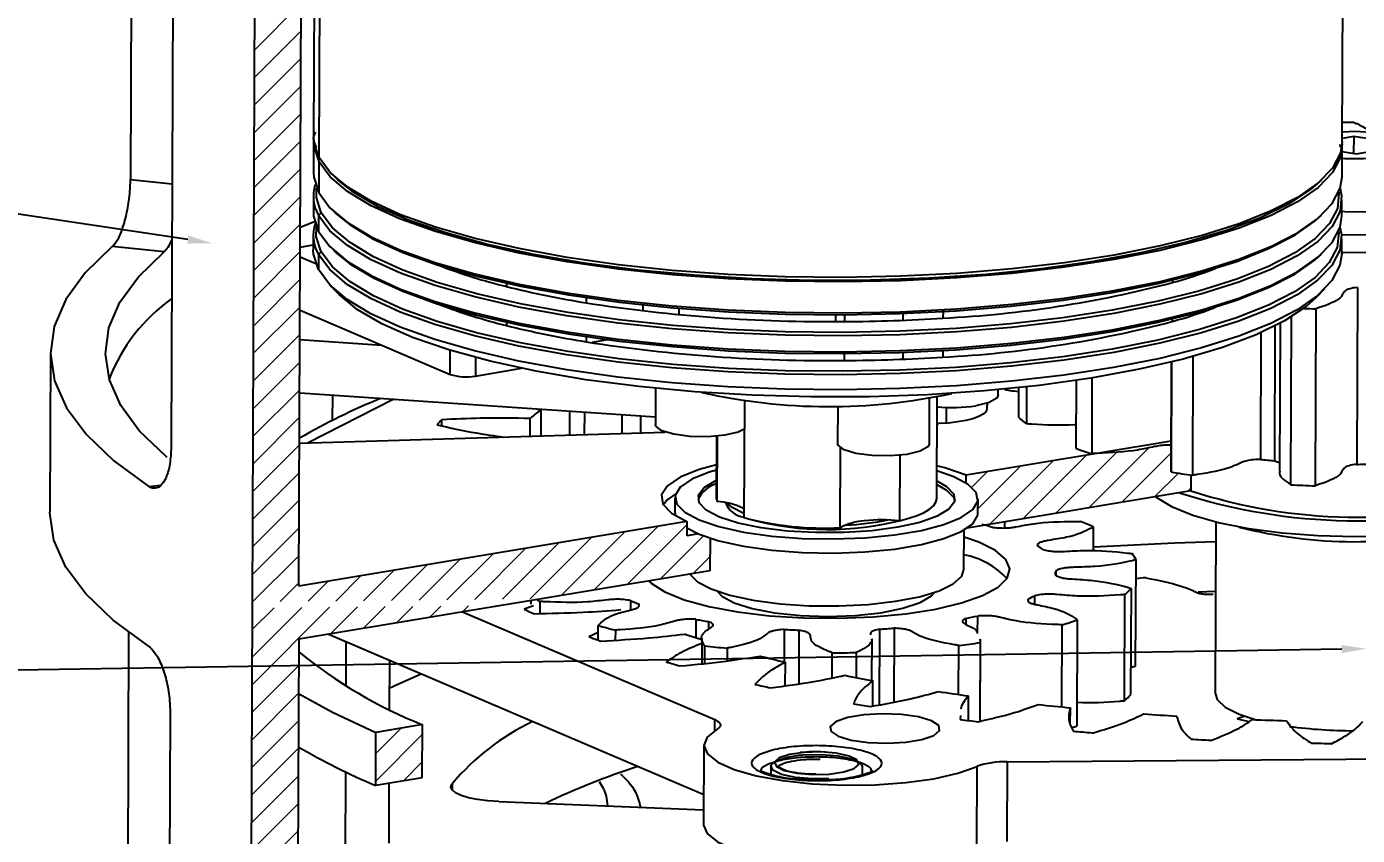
# Model space of a CAD drawing. Header units: millimetres. Extents: x -35 to 1189, y 0 to 841.
# Drawn here: x 332 to 549.4, y 442.5 to 574.5 of the extents above; entities that cross this region are included whole.
import ezdxf
from ezdxf import colors
from ezdxf.entities.mleader import LeaderData, LeaderLine
from ezdxf.math import Vec2, Vec3

# ---------------------------------------------------------------- set-up
doc = ezdxf.new("R2010")
doc.units = ezdxf.units.MM

# ---------------------------------------------------------------- blocks, each defined once
blk = doc.blocks.new('SW_HATCH_0')
at = {"color": 0, "linetype": 'Continuous', "lineweight": 18}
for p, q in [((-213.24, 262.71), (-205.61, 270.34)), ((-213.26, 258.21), (-205.63, 265.84)), ((-213.27, 253.7), (-205.64, 261.33)), ((-213.29, 249.19), (-205.66, 256.82)), ((-213.31, 244.69), (-205.68, 252.31)), ((-213.33, 240.18), (-205.7, 247.81)), ((-213.34, 235.67), (-205.71, 243.3)), ((-213.36, 231.16), (-205.73, 238.79)), ((-213.38, 226.66), (-205.75, 234.28)), ((-213.39, 222.15), (-205.77, 229.78)), ((-213.41, 217.64), (-205.78, 225.27)), ((-213.43, 213.13), (-205.8, 220.76)), ((-213.45, 208.63), (-205.82, 216.25)), ((-213.46, 204.12), (-205.84, 211.75)), ((-213.48, 199.61), (-205.85, 207.24)), ((-213.5, 195.1), (-205.87, 202.73)), ((-213.52, 190.6), (-205.89, 198.22)), ((-93.12, 185.27), (-82.73, 195.66)), ((-87.74, 186.16), (-77.34, 196.55)), ((-82.35, 187.06), (-72.38, 197.03)), ((-76.97, 187.95), (-67.21, 197.71)), ((-71.58, 188.85), (-63.51, 196.92)), ((-213.53, 186.09), (-205.9, 193.72)), ((-96.07, 191.3), (-93.5, 193.87)), ((-95.05, 187.82), (-88.11, 194.76)), ((-66.2, 189.74), (-62.32, 193.61)), ((-213.55, 181.58), (-205.92, 189.21)), ((-60.81, 190.64), (-60.27, 191.18)), ((-157.74, 174.53), (-147.35, 184.92)), ((-152.36, 175.42), (-142.61, 185.17)), ((-213.57, 177.07), (-205.94, 184.7)), ((-168.18, 173.07), (-158.12, 183.13)), ((-163.13, 173.63), (-152.73, 184.03)), ((-146.97, 176.32), (-139.9, 183.39)), ((-181.8, 172.92), (-174.27, 180.45)), ((-177.26, 172.97), (-168.89, 181.34)), ((-172.72, 173.02), (-163.5, 182.24)), ((-213.56, 172.59), (-205.96, 180.19)), ((-190.87, 172.83), (-185.04, 178.66)), ((-186.33, 172.88), (-179.66, 179.55)), ((-141.59, 177.21), (-138.83, 179.97)), ((-199.95, 172.73), (-195.81, 176.87)), ((-195.41, 172.78), (-190.43, 177.76)), ((-209.02, 172.64), (-205.97, 175.69)), ((-204.49, 172.68), (-201.2, 175.97)), ((-200.82, 167.37), (-196.42, 171.77)), ((-195.43, 168.27), (-191.88, 171.82)), ((-190.05, 169.16), (-187.35, 171.86)), ((-184.67, 170.06), (-182.81, 171.91)), ((-179.28, 170.95), (-178.27, 171.96)), ((-173.9, 171.84), (-173.73, 172.01)), ((-213.64, 159.04), (-200.96, 171.72)), ((-213.62, 163.55), (-205.5, 171.67)), ((-213.6, 168.06), (-210.04, 171.63)), ((-213.65, 154.54), (-206.03, 162.17)), ((-213.67, 150.03), (-206.04, 157.66)), ((-213.69, 145.52), (-206.06, 153.15)), ((-193.43, 143.33), (-185.8, 150.96)), ((-193.42, 147.83), (-189.29, 151.96)), ((-213.71, 141.01), (-206.08, 148.64)), ((-188.92, 143.35), (-185.82, 146.45)), ((-213.72, 136.51), (-206.09, 144.14)), ((-213.74, 132), (-206.11, 139.63)), ((-213.76, 127.49), (-206.13, 135.12))]:
    blk.add_line(p, q, dxfattribs=at)

msp = doc.modelspace()

# ---------------------------------------------------------------- linework, layer by layer
at = {"color": 7, "linetype": 'Continuous', "lineweight": 25}
for p, q in [((367.91, 233.38), (369.36, 610.55)), ((349.16, 607.15), (348.94, 549.57)), ((546.87, 555.79), (547.05, 602.9)), ((379.88, 597.85), (379.71, 553.24)), ((376.47, 483.2), (376.9, 597.36)), ((379.03, 597.71), (378.87, 556.44)), ((355.93, 594.03), (355.6, 505.88)), ((548.76, 556.58), (546.87, 556.27)), ((548.76, 556.58), (548.75, 553.86)), ((553.37, 555.92), (548.76, 556.58)), ((378.87, 555.71), (378.85, 550.66)), ((546.49, 555.32), (546.56, 554.89)), ((546.85, 550.01), (546.86, 555.07)), ((549.21, 553.8), (553.6, 554.53)), ((379.7, 552.51), (379.69, 547.46)), ((546.86, 554.13), (549.21, 553.8)), ((382.16, 550.16), (382.88, 549.49)), ((348.94, 549.57), (355.76, 548.87)), ((542.8, 548.88), (543.53, 549.54)), ((378.83, 546.9), (378.82, 544.3)), ((546.82, 543.65), (546.83, 546.26)), ((379.67, 543.7), (379.66, 541.1)), ((379.67, 543.7), (380.12, 544.15)), ((382.14, 544.38), (382.57, 543.98)), ((543.07, 543.36), (543.5, 543.76)), ((376.69, 541.8), (379.26, 542.84)), ((378.81, 540.54), (378.8, 538.08)), ((546.8, 537.44), (546.81, 539.9)), ((354.44, 537.76), (345.98, 538.62)), ((376.68, 538.54), (378.8, 538.89)), ((379.65, 537.34), (379.64, 534.88)), ((379.65, 537.34), (380.09, 537.79)), ((382.11, 538.02), (382.55, 537.62)), ((543.05, 537), (543.48, 537.4)), ((379.22, 535.8), (376.67, 536.89)), ((404.61, 534.1), (404, 534.14)), ((410.39, 532.66), (410.39, 532.1)), ((519.14, 533.15), (519.14, 532.75)), ((381.48, 532.4), (382.92, 530.91)), ((542.62, 530.3), (544.07, 531.78)), ((549.36, 531.97), (549.25, 503.07)), ((423.4, 530.3), (423.4, 529.44)), ((432.69, 528.14), (432.69, 529.12)), ((438.56, 527.52), (438.56, 528.56)), ((542.57, 528.47), (542.46, 499.57)), ((376.64, 528.22), (401.15, 517.76)), ((410.37, 526.3), (410.36, 525.74)), ((464.1, 527.5), (464.09, 526.38)), ((465.57, 527.51), (465.57, 526.39)), ((475.16, 526.61), (475.17, 527.72)), ((481.68, 528.01), (481.67, 526.94)), ((519.12, 526.79), (519.12, 526.39)), ((536.73, 526.09), (536.63, 501.93)), ((538.48, 499.74), (538.58, 527.16)), ((423.38, 523.94), (423.37, 523.08)), ((533.59, 524.56), (533.51, 503.87)), ((535.88, 525.65), (535.8, 503.65)), ((390.03, 522.5), (376.62, 523.4)), ((335.86, 521.33), (335.76, 495.31)), ((401.15, 517.76), (401.16, 521.69)), ((405.3, 520.51), (405.29, 517.49)), ((465.55, 521.15), (465.54, 520.03)), ((475.14, 520.25), (475.14, 521.37)), ((481.65, 521.66), (481.65, 520.59)), ((518.99, 519.78), (518.92, 502)), ((518.93, 501.83), (519, 519.78)), ((522.5, 520.7), (522.43, 501.28)), ((405.29, 517.49), (412.84, 518.75)), ((434.72, 515.48), (434.69, 509.59)), ((490.7, 514.35), (490.71, 515.26)), ((491.84, 515.37), (491.84, 515.23)), ((494.04, 510.71), (494.06, 515.6)), ((495.31, 515.73), (495.29, 509.68)), ((503.42, 505.66), (503.46, 516.79)), ((506.01, 517.18), (505.96, 504.81)), ((376.59, 514.73), (434.7, 510.83)), ((391.96, 513.7), (377.86, 506.54)), ((381.93, 514.38), (381.91, 510.24)), ((449.23, 513.51), (449.15, 494.37)), ((479.46, 506.41), (479.49, 513.91)), ((480.64, 497.45), (480.71, 514.14)), ((415.25, 512.14), (416.02, 511.98)), ((416.01, 507.72), (416.02, 511.98)), ((420.7, 507.87), (420.71, 511.77)), ((423.13, 507.94), (423.14, 511.61)), ((429.26, 508.13), (429.27, 511.2)), ((432.32, 508.23), (432.33, 510.99)), ((464.48, 512.61), (464.46, 506.47)), ((482.23, 509.8), (482.24, 512.39)), ((399.81, 509.36), (399.82, 510.36)), ((414.24, 507.67), (414.25, 510.57)), ((480.69, 509.73), (480.97, 509.74)), ((376.56, 506.5), (436.26, 508.35)), ((444.68, 507.65), (444.64, 497.59)), ((444.78, 496.98), (444.82, 507.67)), ((518.94, 506.87), (485.45, 501.31)), ((464.89, 492.72), (464.94, 505.76)), ((474.6, 504.55), (474.56, 493.86)), ((535.8, 503.65), (536.64, 503.37)), ((485.45, 500.01), (485.45, 501.31)), ((518.92, 502), (518.93, 501.83)), ((522.18, 501.32), (522.17, 498.74)), ((351.95, 499.43), (353.9, 499.67)), ((480.65, 499.77), (482.27, 498.87)), ((522.17, 498.74), (485.63, 492.67)), ((437.89, 497.61), (437.88, 495.3)), ((449.16, 495.79), (448.97, 495.91)), ((448.97, 495.91), (449.16, 495.81)), ((487.38, 495.11), (487.39, 497.42)), ((439.83, 493.73), (376.47, 483.2)), ((437.88, 495.3), (438, 494.65)), ((439.83, 493.73), (439.82, 491.42)), ((491.76, 492.68), (491.76, 493.69)), ((526.25, 493.62), (526.14, 465.68)), ((441.72, 491.73), (439.82, 491.42)), ((485.1, 485.87), (485.12, 492.36)), ((506.25, 488.92), (506.27, 492.86)), ((443.62, 491.03), (443.6, 485.69)), ((513.14, 470.13), (513.21, 487.47)), ((443.6, 485.69), (376.43, 474.53)), ((500.09, 485.68), (500.09, 484.96)), ((512.39, 482.82), (512.32, 465.48)), ((414.4, 480.21), (414.4, 480.84)), ((415.83, 480.67), (415.82, 478.71)), ((430.6, 480.83), (430.6, 479.27)), ((496.63, 481.62), (496.63, 480.23)), ((511.33, 464.47), (511.4, 481.81)), ((526.21, 482.31), (523.37, 482.2)), ((403.18, 478.97), (444.38, 461.38)), ((414.77, 479.97), (413.23, 479.44)), ((487.29, 478.3), (487.28, 475.42)), ((425.35, 474.36), (425.36, 476.75)), ((441.32, 477.76), (441.31, 474.78)), ((443.39, 477.39), (443.38, 476.12)), ((455.72, 476.1), (455.7, 470.8)), ((471.31, 476.15), (471.26, 463.8)), ((473.67, 476.31), (473.63, 464.26)), ((485.39, 477.89), (485.39, 476.92)), ((501.1, 463.45), (501.15, 476.87)), ((503.6, 477.68), (503.53, 460.34)), ((348.65, 475.64), (347.93, 286.56)), ((376.43, 474.53), (375.46, 220.19)), ((442.58, 449.12), (381.21, 475.32)), ((384.13, 474.07), (384.11, 466.89)), ((425.36, 475.62), (423.83, 474.92)), ((428.15, 476), (428.14, 474.37)), ((442.28, 474.7), (442.26, 470.53)), ((458.14, 475.99), (458.11, 467.25)), ((470.06, 467.78), (470.09, 474.59)), ((487.72, 473.97), (487.67, 461.1)), ((487.75, 461.12), (487.8, 474.53)), ((442.75, 470.58), (442.76, 473.43)), ((446.42, 473.05), (446.41, 470.96)), ((463.57, 468.2), (463.58, 472.29)), ((467.49, 472.33), (467.48, 468.27)), ((484.21, 465.48), (484.24, 473.5)), ((391.28, 463), (391.31, 471.01)), ((455.9, 466.92), (455.92, 470.75)), ((470.22, 463.6), (470.23, 467.75)), ((485.83, 461.23), (485.84, 465.26)), ((502.47, 460.66), (502.48, 463.32)), ((355.43, 462.53), (354.59, 242.87)), ((444.38, 459.61), (444.38, 461.38)), ((484.53, 462.05), (484.5, 461.4)), ((530.98, 461.92), (529.71, 461.53)), ((529.71, 461.53), (531.7, 461.07)), ((389.01, 450.62), (389.04, 459.29)), ((396.64, 460.56), (389.04, 459.29)), ((396.61, 451.89), (396.64, 460.56)), ((442.61, 457.19), (442.56, 444.19)), ((462.47, 456.09), (461.66, 456.13)), ((461.69, 455.69), (462.6, 455.65)), ((492.14, 454.5), (492.09, 441.5)), ((492.14, 454.5), (632.57, 455.54)), ((384.05, 452.86), (384, 439.24)), ((453.53, 453.72), (453.53, 452.39)), ((468.53, 452.34), (468.53, 453.66)), ((487.18, 440.73), (487.23, 453.73)), ((396.61, 451.89), (389.01, 450.62)), ((391.19, 441.22), (391.23, 450.99)), ((401.47, 450.89), (401.47, 449.95)), ((409.1, 448), (442.57, 446.67))]:
    msp.add_line(p, q, dxfattribs=at)
at = {"color": 7, "linetype": 'Continuous', "lineweight": 25, "flags": 128}
for points in [[(546.86, 553.06), (547.33, 553.03), (550.36, 553), (553.2, 553.27), (555.48, 553.8), (556.88, 554.52), (557.21, 555.33), (556.44, 556.11), (554.65, 556.78), (552.1, 557.23), (549.13, 557.4), (546.87, 557.34)], [(379.71, 553.24), (378.9, 555.76), (378.87, 556.44)], [(378.88, 556.08), (378.9, 555.03), (379.7, 552.51)], [(546.86, 555.43), (546.58, 553.23), (545.27, 550.73), (542.93, 548.29), (539.58, 545.95), (535.27, 543.72), (530.04, 541.63), (523.97, 539.73), (517.14, 538.01), (509.62, 536.52), (501.51, 535.26), (492.91, 534.26), (483.94, 533.52), (474.71, 533.06), (465.32, 532.88), (455.9, 532.98), (446.58, 533.36), (437.45, 534.02), (428.65, 534.95), (420.27, 536.14), (412.43, 537.56), (405.23, 539.22), (398.75, 541.07), (393.08, 543.11), (388.28, 545.3), (384.42, 547.62), (381.55, 550.03), (379.7, 552.51)], [(546.87, 555.79), (546.58, 553.95), (545.27, 551.45), (542.93, 549.02), (539.58, 546.67), (535.27, 544.44), (530.04, 542.36), (523.98, 540.45), (517.14, 538.74), (509.62, 537.24), (501.51, 535.98), (492.92, 534.98), (483.95, 534.24), (474.71, 533.78), (465.32, 533.6), (455.91, 533.7), (446.58, 534.08), (437.45, 534.74), (428.65, 535.67), (420.28, 536.86), (412.44, 538.29), (405.23, 539.94), (398.75, 541.8), (393.08, 543.83), (388.28, 546.02), (384.43, 548.34), (381.56, 550.75), (379.71, 553.24)], [(378.85, 550.66), (378.88, 549.98), (379.69, 547.46)], [(379.69, 547.46), (381.53, 544.97), (384.4, 542.56), (388.26, 540.24), (393.06, 538.05), (398.73, 536.02), (405.21, 534.16), (412.42, 532.51), (420.25, 531.08), (428.63, 529.89), (437.43, 528.96), (446.56, 528.3), (455.88, 527.92), (465.3, 527.82), (474.69, 528), (483.92, 528.46), (492.89, 529.2), (501.49, 530.2), (509.6, 531.46), (517.12, 532.95), (523.95, 534.67), (530.02, 536.58), (535.25, 538.66), (539.56, 540.89), (542.91, 543.24), (545.25, 545.67), (546.56, 548.17), (546.85, 550.01)], [(557.22, 552.1), (557.99, 552.01), (562.2, 551.35), (565.8, 550.46), (568.62, 549.38), (570.51, 548.17), (571.39, 546.89), (571.23, 545.59), (570.02, 544.33), (567.83, 543.17), (564.75, 542.17), (560.94, 541.37), (556.57, 540.82), (551.84, 540.53), (546.97, 540.52)], [(380.12, 544.15), (379.32, 546.65), (379.35, 548.18)], [(546.55, 548.13), (546.79, 546.94), (546.54, 544.41), (545.24, 541.92), (542.89, 539.48), (539.55, 537.13), (535.23, 534.9), (530.01, 532.82), (523.94, 530.91), (517.1, 529.2), (509.58, 527.7), (501.47, 526.45), (492.88, 525.44), (483.91, 524.71), (474.67, 524.24), (465.29, 524.06), (455.87, 524.16), (446.54, 524.55), (437.42, 525.21), (428.61, 526.14), (420.24, 527.32), (412.4, 528.75), (405.2, 530.4), (398.72, 532.26), (393.04, 534.29), (388.25, 536.48), (384.39, 538.8), (381.52, 541.22), (379.67, 543.7)], [(542.8, 548.88), (541.78, 548.01), (538.17, 545.61), (533.54, 543.35), (527.96, 541.25), (521.49, 539.34), (514.24, 537.65), (506.28, 536.2), (497.75, 535.01), (488.73, 534.09), (479.37, 533.46), (469.79, 533.13), (460.11, 533.1), (450.47, 533.37), (441, 533.94), (431.82, 534.8), (423.06, 535.93), (414.84, 537.33), (407.27, 538.98), (400.45, 540.85), (394.48, 542.91), (389.43, 545.14), (385.37, 547.51), (382.88, 549.49)], [(546.33, 547.54), (546.35, 547.37), (546.1, 544.86), (544.8, 542.38), (542.47, 539.95), (539.14, 537.62), (534.85, 535.4), (529.65, 533.33), (523.61, 531.43), (516.81, 529.72), (509.33, 528.24), (501.27, 526.99), (492.72, 525.99), (483.8, 525.26), (474.61, 524.8), (465.28, 524.62), (455.91, 524.72), (446.63, 525.1), (437.56, 525.75), (428.8, 526.68), (420.47, 527.86), (412.67, 529.28), (405.51, 530.92), (399.06, 532.77), (393.42, 534.79), (388.65, 536.97), (384.81, 539.28), (381.96, 541.68), (380.12, 544.15)], [(546.82, 544.39), (547.29, 544.36), (550.32, 544.33), (553.17, 544.6), (555.45, 545.13), (556.85, 545.85), (557.2, 546.49)], [(378.82, 544.3), (378.86, 543.62), (379.66, 541.1)], [(379.66, 541.1), (381.51, 538.62), (384.38, 536.2), (388.24, 533.88), (393.03, 531.69), (398.71, 529.66), (405.19, 527.8), (412.39, 526.15), (420.23, 524.72), (428.6, 523.53), (437.41, 522.61), (446.53, 521.94), (455.86, 521.56), (465.28, 521.46), (474.66, 521.64), (483.9, 522.1), (492.87, 522.84), (501.46, 523.85), (509.57, 525.1), (517.09, 526.6), (523.93, 528.31), (530, 530.22), (535.22, 532.3), (539.54, 534.53), (542.88, 536.88), (545.23, 539.32), (546.53, 541.81), (546.82, 543.65)], [(382.57, 543.98), (384.82, 542.17), (388.66, 539.86), (393.43, 537.68), (399.07, 535.66), (405.52, 533.81), (412.68, 532.17), (420.48, 530.75), (428.81, 529.57), (437.57, 528.64), (446.64, 527.99), (455.92, 527.61), (465.29, 527.51), (474.62, 527.69), (483.81, 528.15), (492.73, 528.88), (501.28, 529.88), (509.34, 531.13), (516.82, 532.61), (523.62, 534.32), (529.66, 536.22), (534.86, 538.29), (539.15, 540.51), (542.48, 542.84), (543.07, 543.36)], [(571.44, 543.54), (571.21, 542.7), (570.01, 541.44), (567.82, 540.28), (564.74, 539.28), (560.93, 538.48), (556.56, 537.93), (551.83, 537.64), (546.96, 537.63)], [(380.09, 537.79), (379.29, 540.3), (379.32, 541.82)], [(546.52, 541.78), (546.77, 540.58), (546.52, 538.05), (545.21, 535.56), (542.87, 533.12), (539.52, 530.77), (535.21, 528.54), (529.98, 526.46), (523.91, 524.55), (517.08, 522.84), (509.56, 521.35), (501.45, 520.09), (492.86, 519.09), (483.88, 518.35), (474.65, 517.88), (465.26, 517.7), (455.85, 517.8), (446.52, 518.19), (437.39, 518.85), (428.59, 519.78), (420.21, 520.96), (412.38, 522.39), (405.17, 524.04), (398.69, 525.9), (393.02, 527.94), (388.22, 530.13), (384.37, 532.44), (381.49, 534.86), (379.65, 537.34)], [(546.3, 541.18), (546.32, 541.01), (546.07, 538.5), (544.77, 536.02), (542.44, 533.59), (539.11, 531.26), (534.82, 529.04), (529.62, 526.97), (523.59, 525.07), (516.79, 523.37), (509.31, 521.88), (501.24, 520.63), (492.7, 519.63), (483.77, 518.9), (474.59, 518.44), (465.25, 518.26), (455.88, 518.36), (446.61, 518.74), (437.53, 519.4), (428.77, 520.32), (420.44, 521.5), (412.65, 522.92), (405.48, 524.56), (399.04, 526.41), (393.39, 528.43), (388.63, 530.61), (384.79, 532.92), (381.93, 535.32), (380.09, 537.79)], [(345.98, 538.62), (341.55, 534.36), (338.37, 530.01), (336.47, 525.6), (335.86, 521.16), (336.53, 516.71), (338.5, 512.29), (341.74, 507.92), (346.23, 503.63), (351.95, 499.43)], [(354.96, 504.2), (354.7, 504.42), (350.44, 508.51), (347.37, 512.67), (345.5, 516.88), (344.86, 521.12), (345.43, 525.35), (347.23, 529.55), (350.24, 533.7), (354.44, 537.76)], [(379.64, 534.88), (378.83, 537.4), (378.8, 538.08)], [(546.8, 537.44), (546.51, 535.6), (545.2, 533.1), (542.86, 530.66), (539.51, 528.32), (535.2, 526.09), (529.97, 524), (523.9, 522.1), (517.07, 520.38), (509.55, 518.89), (501.44, 517.63), (492.85, 516.63), (483.87, 515.89), (474.64, 515.43), (465.25, 515.25), (455.84, 515.35), (446.51, 515.73), (437.38, 516.39), (428.58, 517.32), (420.21, 518.51), (412.37, 519.93), (405.16, 521.59), (398.68, 523.44), (393.01, 525.48), (388.21, 527.67), (384.36, 529.99), (381.49, 532.4), (379.64, 534.88)], [(382.55, 537.62), (384.8, 535.81), (388.64, 533.5), (393.41, 531.33), (399.05, 529.3), (405.49, 527.45), (412.66, 525.81), (420.46, 524.39), (428.78, 523.21), (437.54, 522.29), (446.62, 521.63), (455.9, 521.25), (465.26, 521.15), (474.6, 521.33), (483.78, 521.79), (492.71, 522.52), (501.26, 523.52), (509.32, 524.77), (516.8, 526.26), (523.6, 527.96), (529.64, 529.86), (534.83, 531.93), (539.12, 534.15), (542.45, 536.48), (543.05, 537)], [(542.62, 530.3), (541.01, 528.85), (537.43, 526.48), (532.84, 524.24), (527.31, 522.16), (520.9, 520.27), (513.71, 518.59), (505.82, 517.15), (497.36, 515.97), (488.43, 515.06), (479.15, 514.44), (469.65, 514.11), (460.06, 514.08), (450.51, 514.35), (441.12, 514.91), (432.02, 515.76), (423.34, 516.89), (415.2, 518.28), (407.69, 519.91), (400.94, 521.76), (395.02, 523.8), (390.01, 526.01), (385.99, 528.36), (383.01, 530.82), (382.92, 530.91)], [(427.41, 523.53), (426.79, 523.41), (424.34, 522.94)], [(490.7, 514.35), (490.47, 513.85), (489.2, 513.15), (487.03, 512.63)], [(488.82, 512.09), (488.67, 511.66), (488.24, 511.25), (487.53, 510.86), (486.57, 510.51), (485.4, 510.22), (484.04, 509.99), (482.55, 509.82), (480.97, 509.74)], [(449.21, 508.82), (448.19, 508.33), (446.01, 507.82), (443.25, 507.57), (440.33, 507.62), (437.69, 507.97), (435.74, 508.56), (434.77, 509.3), (434.69, 509.59)], [(465.51, 505.44), (464.53, 506.18), (464.46, 506.47)], [(479.46, 506.41), (479.22, 505.91), (477.96, 505.21), (475.78, 504.7), (473.02, 504.45), (470.1, 504.5), (467.46, 504.85), (465.51, 505.44)], [(444.66, 502.98), (441.86, 502.21), (438.73, 500.96), (436.65, 499.56), (435.7, 498.08), (435.93, 496.56), (437.33, 495.09), (439.83, 493.73)], [(485.45, 501.31), (481.95, 502.51), (480.66, 502.84)], [(444.66, 502.14), (443.46, 501.78), (440.63, 500.63), (438.76, 499.34), (437.93, 497.98), (438.19, 496.59), (439.51, 495.24)], [(439.51, 495.24), (441.84, 494), (445.08, 492.91), (449.09, 492.01), (453.7, 491.36), (458.69, 490.98), (463.85, 490.89), (468.97, 491.08), (473.8, 491.56), (478.15, 492.29), (481.82, 493.26), (484.66, 494.41), (486.53, 495.69), (487.35, 497.06), (487.1, 498.45), (485.78, 499.79), (483.45, 501.04), (480.66, 502)], [(480.65, 500.35), (482.27, 499.45), (483.44, 498.22), (483.57, 496.96), (482.64, 495.73), (480.71, 494.59), (477.88, 493.59), (474.28, 492.79), (470.1, 492.23), (465.55, 491.93), (460.85, 491.92), (456.24, 492.18), (451.95, 492.71), (448.19, 493.48), (445.16, 494.46), (443.01, 495.59), (441.85, 496.81), (441.72, 498.07), (442.64, 499.31), (444.57, 500.45), (444.65, 500.49)], [(438.02, 498.27), (436.64, 497.25), (435.99, 496.46)], [(482.27, 498.87), (483.44, 497.64), (483.61, 497.15)], [(444.64, 497.59), (444.64, 497.57), (444.78, 496.98)], [(449.15, 495.02), (447.22, 496), (446.44, 496.74)], [(474.56, 493.86), (476.11, 494.27), (477.46, 494.72), (478.59, 495.22), (479.48, 495.75), (480.13, 496.31), (480.52, 496.89), (480.64, 497.45)], [(575.27, 494.58), (571.11, 493.42), (566.24, 492.47), (560.8, 491.78), (554.98, 491.36), (548.95, 491.23), (542.92, 491.39), (537.08, 491.83), (531.62, 492.55), (526.7, 493.51), (522.5, 494.69), (519.14, 496.05), (516.73, 497.55), (516.45, 497.79)], [(351.85, 473.42), (346.13, 477.61), (341.64, 481.91), (338.4, 486.28), (336.43, 490.7), (335.76, 495.15), (335.76, 495.31)], [(439.83, 492.71), (441.83, 491.69), (445.07, 490.59), (449.08, 489.7), (453.69, 489.05), (458.68, 488.67), (463.85, 488.58), (468.96, 488.77), (473.8, 489.24), (478.14, 489.98), (481.82, 490.94), (484.65, 492.1), (486.52, 493.38), (487.35, 494.75), (487.38, 495.11)], [(490.66, 483.02), (492.16, 484.49), (492.59, 486.01), (491.94, 487.53), (490.23, 488.99), (487.51, 490.35), (485.12, 491.19)], [(526.24, 490.43), (519.55, 490.2), (506.25, 489.52)], [(440.34, 485.15), (441.57, 483.89), (443.78, 482.72), (446.87, 481.7), (450.69, 480.88), (455.07, 480.3), (459.81, 479.98), (464.67, 479.94), (469.44, 480.19), (473.89, 480.7), (477.81, 481.46), (481.02, 482.43), (483.36, 483.56), (484.74, 484.81), (485.1, 485.87)], [(433.58, 484.02), (433.99, 483.64), (436.21, 482.23), (439.39, 480.95), (443.4, 479.85), (448.11, 478.97), (453.34, 478.34), (458.91, 477.99), (464.61, 477.93), (470.24, 478.15), (475.59, 478.66), (480.48, 479.44), (484.71, 480.44), (488.15, 481.65), (490.66, 483.02)], [(444.85, 482.31), (445.56, 481.56), (447.55, 480.47), (450.48, 479.54), (454.17, 478.83), (458.39, 478.39), (462.87, 478.24), (467.33, 478.4), (471.5, 478.84), (475.11, 479.56), (477.93, 480.49), (479.79, 481.58), (480.32, 482.18)], [(396.45, 468.82), (392.62, 467.13), (391.29, 466.51)], [(376.4, 465.63), (381.93, 462.59), (389.04, 459.29)], [(526.14, 465.68), (526.45, 464.68), (527.76, 463.42), (530.05, 462.26), (532.85, 461.36)], [(444.38, 461.38), (444.74, 461.2), (445.02, 461.02), (445.21, 460.82), (445.3, 460.63), (445.31, 460.43), (445.22, 460.23), (445.04, 460.04), (444.77, 459.85)], [(464.21, 461.08), (463.26, 460.28), (463.38, 459.45), (464.57, 458.67), (466.68, 458.04), (469.45, 457.64), (472.54, 457.52), (475.6, 457.69), (478.24, 458.12), (480.15, 458.78), (481.1, 459.58), (480.97, 460.41), (479.78, 461.19), (477.68, 461.82), (474.91, 462.22), (471.81, 462.34), (468.76, 462.17), (466.11, 461.73), (464.21, 461.08)], [(532.2, 461.38), (532.89, 461.35), (533.58, 461.33), (534.28, 461.31), (534.97, 461.29), (535.67, 461.27), (536.37, 461.25), (537.06, 461.23), (537.76, 461.21)], [(444.77, 459.85), (443.14, 458.54), (442.61, 457.15), (443.19, 455.77), (444.87, 454.45), (447.57, 453.25), (451.16, 452.23), (455.47, 451.44), (460.29, 450.92), (465.42, 450.68), (470.6, 450.74), (475.59, 451.1), (480.16, 451.74), (484.1, 452.63), (487.23, 453.73)], [(506.08, 459.18), (505.69, 459.21), (505.3, 459.24), (504.92, 459.28), (504.53, 459.31), (504.15, 459.34), (503.76, 459.37), (503.38, 459.41), (502.99, 459.44)], [(525.41, 457.98), (525.02, 457.99), (524.62, 458.01), (524.22, 458.03), (523.83, 458.05), (523.43, 458.07), (523.03, 458.09), (522.64, 458.11), (522.24, 458.13)], [(545.14, 457.44), (544.73, 457.45), (544.33, 457.45), (543.93, 457.45), (543.53, 457.46), (543.13, 457.47), (542.72, 457.47), (542.32, 457.48), (541.92, 457.48)], [(463.02, 451.75), (460.37, 451.69), (457.56, 451.92), (455.28, 452.42), (453.88, 453.12), (453.56, 453.9), (454.38, 454.65), (456.22, 455.25), (458.14, 455.56)], [(461.64, 456.11), (458.97, 456.04), (456.6, 455.7), (454.92, 455.15), (454.16, 454.46), (454.45, 453.74), (455.75, 453.1), (457.84, 452.64), (460.43, 452.43), (463.1, 452.5), (465.47, 452.84), (467.15, 453.39), (467.91, 454.08), (467.62, 454.8), (466.33, 455.44), (464.23, 455.9), (461.64, 456.11)], [(458.14, 455.56), (458.78, 455.62), (461.69, 455.69)], [(462.6, 455.65), (464.5, 455.46), (466.78, 454.96), (468.19, 454.27), (468.53, 453.66)], [(409.1, 448), (407.31, 448.12), (405.65, 448.33), (404.18, 448.63), (402.97, 449.01), (402.06, 449.44), (401.5, 449.91), (401.3, 450.4), (401.47, 450.89)], [(442.56, 444.19), (442.56, 444.15), (443.14, 442.76), (444.82, 441.44), (447.52, 440.24), (451.11, 439.23), (455.42, 438.44), (460.24, 437.91), (465.37, 437.67), (470.55, 437.74), (475.54, 438.1), (480.11, 438.74), (484.05, 439.63), (487.18, 440.73)]]:
    msp.add_lwpolyline(points, dxfattribs=at)
at = {"color": 7, "linetype": 'Continuous', "lineweight": 25}
for centre, radius, start, end in [((548.19, 346.44), 212.47, 89.8285, 90.3764), ((385.21, 546.85), 6.38, 162.4508, 209.6591), ((385.19, 540.5), 6.38, 162.4508, 209.6591), ((431.46, 618.28), 88.72, 248.8676, 256.2618), ((497.05, 611.51), 81.8, 285.6697, 290.8047), ((472.25, 711.5), 184.8, 272.9217, 284.6987), ((448.08, 683.04), 155.57, 255.9797, 260.8724), ((372.35, 506.69), 28.77, 125.4019, 159.0893), ((431.43, 611.92), 88.72, 248.8676, 256.2618), ((462.96, 783.28), 256.91, 261.1411, 270.5806), ((497.03, 605.15), 81.8, 285.6697, 290.8047), ((549.57, 736.14), 207.79, 267.5277, 268.0701), ((464, 804.58), 278.2, 270.3223, 273.6418), ((472.23, 705.14), 184.8, 272.9217, 284.6987), ((448.05, 676.68), 155.57, 255.9797, 260.8724), ((462.94, 776.92), 256.91, 261.1411, 270.5806), ((463.98, 798.22), 278.2, 270.3223, 273.6418), ((403.76, 526.12), 8.76, 252.6517, 280.051), ((431.09, 412.55), 109.36, 112.1441, 119.9112), ((463.06, 606.75), 94.25, 257.2777, 282.2828), ((493.24, 512.04), 4.42, 166.6781, 179.3543), ((437.01, 483.89), 35.07, 126.7631, 130.4672), ((483.27, 538.74), 26.38, 264.4052, 278.1784), ((419.05, 490.52), 27.63, 134.0975, 136.5213), ((503.43, 520.79), 13.78, 227.0379, 233.7713), ((524.48, 564.82), 62.8, 250.4011, 252.8494), ((547.94, 642.09), 138.97, 264.0417, 264.9894), ((549.41, 664.98), 161.91, 269.9437, 270.7996), ((542.99, 644.59), 144.78, 260.4347, 261.8376), ((446.05, 495.29), 4.83, 106.8857, 155.257), ((549.36, 588.42), 94.57, 252.09, 285.9112), ((549.31, 582.08), 87.64, 251.9644, 286.0368), ((549.4, 705.76), 206.31, 266.9644, 268.0721), ((444.15, 485.73), 11.27, 64.6293, 86.7511), ((449.63, 498.13), 3.72, 201.0796, 262.6339), ((462.39, 544.79), 52.13, 255.2882, 272.7438), ((462.81, 541.53), 49.1, 255.1902, 284.3703), ((469.36, 484.37), 9.47, 93.3054, 118.2043), ((463.98, 538.45), 45.32, 272.2573, 281.1459), ((471.82, 467.22), 26.78, 84.1222, 96.4283), ((490.05, 456.51), 39.81, 65.9556, 69.3045), ((474.48, 439.15), 55.77, 74.0289, 75.8827), ((549.03, 567.43), 76.99, 255.6805, 283.88), ((490.68, 479.58), 12.05, 52.7835, 57.9348), ((482.77, 475.88), 12.64, 42.3902, 79.3292), ((508.04, 485.03), 5.71, 25.2635, 37.4963), ((497.28, 485.84), 2.82, 343.2434, 356.8262), ((505.47, 488.63), 9.04, 311.0255, 320.0296), ((541.48, 271.94), 214.29, 97.1552, 97.5863), ((425.56, 496.38), 18.48, 236.3886, 238.2275), ((442.41, 507.61), 29.27, 246.2054, 249.0546), ((487.49, 497.55), 18.37, 295.9587, 299.8465), ((454.02, 562.12), 92.19, 243.7405, 244.826), ((471.7, 545.9), 69.37, 281.3808, 282.9836), ((446.44, 549.6), 75.84, 253.8664, 256.0452), ((457.44, 563.49), 87.24, 259.3517, 260.7274), ((462.96, 611.4), 135.49, 266.9361, 267.9618), ((463.69, 602.33), 126.41, 273.4555, 274.5298), ((485.31, 528.81), 54.31, 286.958, 289.6805), ((475.26, 613.18), 147.52, 249.5943, 250.3878), ((490.96, 630.13), 163.09, 251.6104, 252.6318), ((467.66, 609.57), 137.08, 276.9444, 278.4128), ((424.6, 531.08), 75.86, 230.5804, 248.3779), ((461.09, 630.63), 158.26, 263.3489, 264.6831), ((509.68, 696.44), 232.01, 255.5502, 256.6012), ((463.28, 661.56), 189.27, 270.0909, 271.275), ((496.17, 678.67), 216.28, 253.9762, 254.591), ((525.22, 767.61), 304.87, 258.7323, 259.6083), ((514.88, 754.09), 294, 257.4429, 257.9439), ((537.07, 838.44), 376.68, 261.4226, 262.1834), ((505.4, 471.29), 9.04, 311.0255, 320.0296), ((529.99, 832.91), 374.26, 260.3198, 260.7463), ((544.89, 901.73), 440.46, 263.7889, 264.4744), ((431.77, 425.29), 39.66, 115.6089, 139.8057), ((540.77, 907.41), 449.55, 262.8089, 263.1864), ((549.05, 950.68), 489.59, 265.946, 266.5848), ((486.61, 507.53), 50.14, 288.782, 289.7296), ((548.73, 536.27), 76.7, 262.165, 269.9991), ((428.86, 545.87), 103.25, 239.44, 247.2935), ((491.74, 440.91), 13.6, 88.3452, 109.4004), ((468.23, 340.21), 119.19, 107.7794, 115.6083)]:
    msp.add_arc(centre, radius, start, end, dxfattribs=at)
for points, knots in [([(548.82, 558.91), (548.98, 558.84), (550.2, 558.33), (550.94, 557.75), (551.58, 557.26)], [0, 0, 0, 0, 0.134344, 1, 1, 1, 1]), ([(379.32, 554.81), (379.01, 555.5), (378.62, 556.34), (379.16, 557.17), (379.25, 557.32)], [0, 0, 0, 0, 0.818683, 1, 1, 1, 1]), ([(345.98, 538.62), (346.29, 538.98), (346.92, 539.68), (347.8, 541.86), (348.49, 544.57), (348.87, 547.28), (348.92, 548.92), (348.94, 549.57)], [0, 0, 0, 0, 0.21464, 0.429286, 0.643831, 0.858421, 1, 1, 1, 1]), ([(355.73, 539.85), (355.5, 539.35), (355.08, 538.4), (354.64, 537.96), (354.44, 537.76)], [0, 0, 0, 0, 0.535238, 1, 1, 1, 1]), ([(549.36, 531.97), (548.91, 531.9), (548.11, 531.79), (547.39, 531.49), (547.02, 530.98), (546.6, 529.95), (544.39, 529.07), (542.76, 528.53), (542.57, 528.47)], [0, 0, 0, 0, 0.099323, 0.177981, 0.252857, 0.481926, 0.940431, 1, 1, 1, 1]), ([(494.06, 514.92), (493.56, 514.97), (492.78, 515.05), (492.09, 515.18), (491.84, 515.23)], [0, 0, 0, 0, 0.638031, 1, 1, 1, 1]), ([(399, 509.53), (401.09, 509.06), (404.46, 508.29), (408.35, 507.74), (409.83, 507.53)], [0, 0, 0, 0, 0.620244, 1, 1, 1, 1]), ([(414.25, 510.57), (411.54, 510.6), (406.69, 510.66), (401.92, 510.45), (399.82, 510.36)], [0, 0, 0, 0, 0.559727, 1, 1, 1, 1]), ([(503.43, 509.53), (503.33, 509.52), (501, 509.35), (498.14, 509.51), (495.58, 509.66), (495.29, 509.68)], [0, 0, 0, 0, 0.038858, 0.889486, 1, 1, 1, 1]), ([(355.6, 505.88), (355.55, 504.93), (355.46, 503.03), (354.8, 500.81), (353.86, 499.41), (352.85, 499), (352.21, 499.31), (351.95, 499.43)], [0, 0, 0, 0, 0.214652, 0.429305, 0.64394, 0.858509, 1, 1, 1, 1]), ([(518.94, 506.18), (518.74, 506.19), (518.15, 506.22), (517.17, 506.14), (515.61, 505.84), (512.69, 505.16), (508.85, 504.92), (506.26, 504.82), (505.96, 504.81)], [0, 0, 0, 0, 0.041978, 0.125645, 0.205288, 0.448941, 0.936638, 1, 1, 1, 1]), ([(533.51, 503.87), (533, 503.85), (532.1, 503.82), (531.02, 503.62), (529.99, 503.18), (528.2, 502.26), (524.95, 501.67), (522.69, 501.32), (522.43, 501.28)], [0, 0, 0, 0, 0.099323, 0.177981, 0.252857, 0.481926, 0.940431, 1, 1, 1, 1]), ([(549.25, 503.07), (548.8, 503), (548, 502.89), (547.28, 502.59), (546.91, 502.08), (546.49, 501.04), (544.28, 500.17), (542.65, 499.63), (542.46, 499.57)], [0, 0, 0, 0, 0.099323, 0.177981, 0.252857, 0.481926, 0.940431, 1, 1, 1, 1]), ([(536.7, 501.93), (536.68, 501.88), (536.38, 501.22), (537.41, 500.47), (538.37, 499.82), (538.48, 499.74)], [0, 0, 0, 0, 0.059219, 0.891827, 1, 1, 1, 1]), ([(489.83, 492.77), (490.21, 492.73), (490.9, 492.67), (491.93, 492.67), (492.79, 492.74), (494.26, 492.99), (497.28, 493.62), (501.24, 493.73), (503.84, 493.75), (504.12, 493.75)], [0, 0, 0, 0, 0.078567, 0.142137, 0.199467, 0.256032, 0.48612, 0.946107, 1, 1, 1, 1]), ([(506.27, 492.86), (506.15, 492.8), (505.03, 492.17), (503.02, 491.26), (499.65, 490.78), (498.19, 490.52), (497.58, 490.34), (497.16, 490.09), (497.1, 489.9), (497.07, 489.79)], [0, 0, 0, 0, 0.053893, 0.51388, 0.743968, 0.800533, 0.857863, 0.921433, 1, 1, 1, 1]), ([(497.96, 489.18), (498.26, 489.1), (498.79, 488.97), (499.74, 488.85), (500.64, 488.83), (502.37, 488.89), (506.09, 489.13), (509.9, 488.8), (512.32, 488.53), (512.57, 488.51)], [0, 0, 0, 0, 0.078567, 0.142137, 0.199467, 0.256032, 0.48612, 0.946107, 1, 1, 1, 1]), ([(513.21, 487.47), (513, 487.42), (511.02, 486.98), (507.78, 486.36), (503.96, 486.29), (502.23, 486.22), (501.4, 486.13), (500.63, 485.94), (500.28, 485.77), (500.09, 485.68)], [0, 0, 0, 0, 0.053893, 0.51388, 0.743968, 0.800533, 0.857863, 0.921433, 1, 1, 1, 1]), ([(499.98, 485.02), (500.14, 484.92), (500.42, 484.74), (501.12, 484.54), (501.92, 484.41), (503.61, 484.29), (507.39, 484.1), (510.39, 483.38), (512.2, 482.88), (512.39, 482.82)], [0, 0, 0, 0, 0.078567, 0.142137, 0.199467, 0.256032, 0.48612, 0.946107, 1, 1, 1, 1]), ([(514.79, 484.55), (516.8, 484.14), (519.81, 483.52), (522.32, 482.57), (523.25, 482.05), (524.18, 481.9), (524.94, 481.84), (525.49, 481.84), (525.81, 481.85)], [0, 0, 0, 0, 0.486345, 0.730929, 0.849417, 0.890865, 0.939162, 1, 1, 1, 1]), ([(430.6, 480.83), (430.26, 480.89), (429.64, 480.99), (428.62, 481.05), (427.72, 481.02), (426.08, 480.86), (422.64, 480.42), (418.67, 480.53), (416.1, 480.66), (415.83, 480.67)], [0, 0, 0, 0, 0.078567, 0.142137, 0.199467, 0.256032, 0.48612, 0.946107, 1, 1, 1, 1]), ([(495.53, 481.03), (495.53, 480.93), (495.51, 480.73), (495.85, 480.47), (496.39, 480.27), (497.75, 479.97), (500.93, 479.39), (502.61, 478.41), (503.5, 477.75), (503.6, 477.68)], [0, 0, 0, 0, 0.078567, 0.142137, 0.199467, 0.256032, 0.48612, 0.946107, 1, 1, 1, 1]), ([(511.4, 481.81), (511.14, 481.79), (508.64, 481.6), (504.73, 481.4), (501.12, 481.75), (499.42, 481.88), (498.51, 481.88), (497.53, 481.8), (496.95, 481.68), (496.63, 481.62)], [0, 0, 0, 0, 0.053893, 0.51388, 0.743968, 0.800533, 0.857863, 0.921433, 1, 1, 1, 1]), ([(414.8, 478.68), (417.51, 478.73), (422.35, 478.82), (426.98, 479.18), (429.02, 479.34)], [0, 0, 0, 0, 0.560078, 1, 1, 1, 1]), ([(425.36, 476.75), (425.43, 476.82), (426.04, 477.5), (427.28, 478.51), (430.2, 479.16), (431.42, 479.49), (431.88, 479.71), (432.1, 479.98), (432, 480.17), (431.95, 480.28)], [0, 0, 0, 0, 0.053893, 0.51388, 0.743968, 0.800533, 0.857863, 0.921433, 1, 1, 1, 1]), ([(501.15, 476.87), (500.88, 476.88), (498.3, 476.98), (494.4, 477.22), (491.62, 477.94), (490.25, 478.24), (489.41, 478.34), (488.38, 478.37), (487.68, 478.33), (487.29, 478.3)], [0, 0, 0, 0, 0.053893, 0.51388, 0.743968, 0.800533, 0.857863, 0.921433, 1, 1, 1, 1]), ([(441.32, 477.76), (440.92, 477.77), (440.2, 477.8), (439.2, 477.74), (438.41, 477.62), (437.17, 477.29), (434.72, 476.51), (430.94, 476.18), (428.41, 476.02), (428.15, 476)], [0, 0, 0, 0, 0.078567, 0.142137, 0.199467, 0.256032, 0.48612, 0.946107, 1, 1, 1, 1]), ([(442.76, 473.43), (442.71, 473.51), (442.24, 474.19), (441.83, 475.26), (443.48, 476.18), (444.09, 476.62), (444.19, 476.86), (443.98, 477.13), (443.6, 477.3), (443.39, 477.39)], [0, 0, 0, 0, 0.053893, 0.51388, 0.743968, 0.800533, 0.857863, 0.921433, 1, 1, 1, 1]), ([(455.72, 476.1), (455.34, 476.07), (454.64, 476.02), (453.82, 475.85), (453.29, 475.66), (452.66, 475.22), (451.61, 474.23), (448.68, 473.52), (446.64, 473.09), (446.42, 473.05)], [0, 0, 0, 0, 0.078567, 0.142137, 0.199467, 0.256032, 0.48612, 0.946107, 1, 1, 1, 1]), ([(471.31, 476.15), (471.01, 476.08), (470.46, 475.95), (469.96, 475.71), (469.77, 475.47), (469.81, 475.32), (469.82, 475.24)], [0, 0, 0, 0, 0.306865, 0.555151, 0.779071, 1, 1, 1, 1]), ([(484.24, 473.5), (484, 473.54), (481.79, 473.91), (478.56, 474.56), (477.1, 475.51), (476.29, 475.93), (475.68, 476.11), (474.78, 476.26), (474.07, 476.29), (473.67, 476.31)], [0, 0, 0, 0, 0.053893, 0.51388, 0.743968, 0.800533, 0.857863, 0.921433, 1, 1, 1, 1]), ([(485.39, 477.89), (485.22, 477.8), (484.91, 477.62), (484.82, 477.35), (485.02, 477.11), (485.8, 476.69), (487.21, 476.17), (487.26, 475.64), (487.28, 475.42)], [0, 0, 0, 0, 0.12215, 0.220982, 0.310115, 0.398058, 0.755779, 1, 1, 1, 1]), ([(425.75, 474.22), (428.4, 474.36), (433.15, 474.61), (437.57, 475.13), (439.51, 475.36)], [0, 0, 0, 0, 0.5600776, 1, 1, 1, 1]), ([(463.58, 472.29), (463.43, 472.35), (461.96, 472.93), (459.97, 473.86), (460.07, 474.89), (459.96, 475.36), (459.68, 475.59), (459.08, 475.82), (458.48, 475.93), (458.14, 475.99)], [0, 0, 0, 0, 0.053893, 0.51388, 0.743968, 0.800533, 0.857863, 0.921433, 1, 1, 1, 1]), ([(469.96, 474.59), (469.99, 474.5), (470.21, 473.77), (468.83, 473.01), (467.62, 472.4), (467.49, 472.33)], [0, 0, 0, 0, 0.120642, 0.907777, 1, 1, 1, 1]), ([(487.64, 474.52), (487.7, 474.41), (487.81, 474.23), (487.74, 474.04), (487.72, 473.97)], [0, 0, 0, 0, 0.602535, 1, 1, 1, 1]), ([(351.85, 473.42), (352.24, 473.07), (353.02, 472.38), (354.1, 470.22), (354.93, 467.52), (355.37, 464.82), (355.41, 463.18), (355.43, 462.53)], [0, 0, 0, 0, 0.21464, 0.4292855, 0.6438311, 0.8584213, 1, 1, 1, 1]), ([(442.27, 473.83), (441.1, 473.35), (438.76, 472.39), (437.23, 471.32), (436.47, 470.79)], [0, 0, 0, 0, 0.502987, 1, 1, 1, 1]), ([(438.71, 470.16), (441.27, 470.39), (445.85, 470.81), (449.97, 471.48), (451.79, 471.77)], [0, 0, 0, 0, 0.560078, 1, 1, 1, 1]), ([(455.92, 470.75), (454.73, 470.1), (452.62, 468.93), (451.47, 467.67), (450.96, 467.12)], [0, 0, 0, 0, 0.559727, 1, 1, 1, 1]), ([(512.34, 469.96), (512.4, 469.97), (512.7, 470.01), (512.94, 470.08), (513.14, 470.13)], [0, 0, 0, 0, 0.196403, 1, 1, 1, 1]), ([(453.48, 466.57), (455.9, 466.89), (460.24, 467.46), (464, 468.27), (465.66, 468.62)], [0, 0, 0, 0, 0.560078, 1, 1, 1, 1]), ([(470.23, 467.75), (469.37, 467.06), (467.84, 465.83), (467.3, 464.54), (467.06, 463.97)], [0, 0, 0, 0, 0.559727, 1, 1, 1, 1]), ([(469.81, 463.52), (472.06, 463.92), (476.08, 464.63), (479.42, 465.56), (480.89, 465.97)], [0, 0, 0, 0, 0.560078, 1, 1, 1, 1]), ([(485.84, 465.26), (485.24, 464.55), (484.63, 463.83), (484.59, 463.1), (484.59, 463.1)], [0, 0, 0, 0, 0.994492, 1, 1, 1, 1]), ([(487.44, 461.04), (489.48, 461.51), (493.12, 462.36), (495.98, 463.4), (497.24, 463.86)], [0, 0, 0, 0, 0.560078, 1, 1, 1, 1]), ([(502.48, 463.32), (502.3, 462.59), (501.98, 461.3), (502.68, 460.01), (502.99, 459.44)], [0, 0, 0, 0, 0.559727, 1, 1, 1, 1]), ([(503.55, 464.23), (503.56, 464.22), (505.83, 464.06), (508.57, 464.26), (511.07, 464.45), (511.33, 464.47)], [0, 0, 0, 0, 0.004929, 0.895642, 1, 1, 1, 1]), ([(506.08, 459.18), (507.87, 459.72), (511.07, 460.69), (513.41, 461.82), (514.44, 462.32)], [0, 0, 0, 0, 0.560078, 1, 1, 1, 1]), ([(519.88, 461.96), (520.05, 461.23), (520.36, 459.94), (521.66, 458.68), (522.24, 458.13)], [0, 0, 0, 0, 0.559727, 1, 1, 1, 1]), ([(525.41, 457.98), (526.93, 458.58), (529.64, 459.65), (531.42, 460.85), (532.2, 461.38)], [0, 0, 0, 0, 0.560078, 1, 1, 1, 1]), ([(537.76, 461.21), (538.27, 460.49), (539.19, 459.21), (541.09, 458.01), (541.92, 457.48)], [0, 0, 0, 0, 0.559727, 1, 1, 1, 1]), ([(545.14, 457.44), (546.35, 458.09), (548.52, 459.24), (549.71, 460.5), (550.23, 461.05)], [0, 0, 0, 0, 0.560078, 1, 1, 1, 1]), ([(470, 452.92), (469.97, 453.13), (469.89, 453.65), (468.2, 454.41), (465.4, 455.04), (461.87, 455.33), (458.25, 455.24), (454.96, 454.79), (453.6, 454.26), (452.93, 453.99)], [0, 0, 0, 0, 0.095654, 0.246379, 0.397103, 0.547827, 0.698551, 0.849276, 1, 1, 1, 1]), ([(460.89, 452.47), (460.5, 452.47), (459.29, 452.46), (457.37, 452.71), (455.69, 453.11), (454.74, 453.64), (454.74, 453.76), (454.68, 453.71), (455.49, 454.23), (456.92, 454.62), (458.93, 454.9), (460.62, 454.96), (461.52, 454.94), (461.62, 454.93)], [0, 0, 0, 0, 0.05404, 0.17043, 0.285242, 0.376686, 0.473359, 0.57654, 0.668521, 0.764657, 0.873674, 0.984593, 1, 1, 1, 1]), ([(461.66, 456.13), (461.2, 456.14), (460.06, 456.16), (458.98, 456.05), (458.34, 455.99)], [0, 0, 0, 0, 0.3963543, 1, 1, 1, 1]), ([(428.98, 452.54), (429.88, 451.68), (431.36, 450.27), (432.01, 447.98), (432.27, 447.08)], [0, 0, 0, 0, 0.605575, 1, 1, 1, 1]), ([(452.93, 453.99), (452.4, 453.69), (451.76, 453.32), (451.97, 452.93), (452.01, 452.86)], [0, 0, 0, 0, 0.809977, 1, 1, 1, 1]), ([(463.16, 451.53), (462.96, 451.52), (462.11, 451.46), (459.92, 451.46), (456.86, 451.66), (454.45, 452.11), (453.1, 452.51), (452.11, 452.93), (452.08, 452.87), (452.06, 452.83)], [0, 0, 0, 0, 0.038608, 0.161681, 0.399208, 0.606351, 0.6961, 0.791864, 1, 1, 1, 1]), ([(470.15, 452.95), (470.15, 452.97), (470.16, 453.05), (469.85, 452.8), (469.05, 452.48), (467.91, 452.14), (466.37, 451.84), (464.74, 451.62), (463.61, 451.56), (463.16, 451.53)], [0, 0, 0, 0, 0.051356, 0.21121, 0.3584, 0.519854, 0.695313, 0.876493, 1, 1, 1, 1]), ([(426.91, 447.29), (426.86, 447.83), (426.73, 449.37), (426.01, 450.51), (425.55, 451.25)], [0, 0, 0, 0, 0.3538, 1, 1, 1, 1])]:
    msp.add_open_spline(points, degree=3, knots=knots, dxfattribs=at)
msp.add_open_spline([(451.6, 455.63), (452.39, 455.94), (453.97, 456.55), (457.8, 457.08), (462.01, 457.19), (466.11, 456.85), (469.43, 456.12), (471.47, 455.11), (471.92, 453.97), (470.71, 452.88), (468.04, 452), (464.29, 451.46), (460.05, 451.36), (455.96, 451.69), (452.64, 452.43), (450.62, 453.43), (450.09, 454.58), (451.1, 455.28), (451.6, 455.63)], degree=3, dxfattribs=at)

# ---------------------------------------------------------------- block references
at = {"color": 7, "linetype": 'Continuous', "lineweight": 18}
msp.add_blockref('SW_HATCH_0', (582.44, 308.02), dxfattribs=at)

# ---------------------------------------------------------------- leaders
ml = msp.add_multileader_mtext('Standard')
ml.set_content('{\\fSimSun|b0|i0|c134|p2;舵轮固定外壳}', color=256)
ml.set_leader_properties()
ml.build(insert=Vec2(0, 0))
ml.multileader.update_dxf_attribs({"text_attachment_direction": 1, "text_right_attachment_type": 6, "dogleg_length": 0.36, "scale": 1.000005})
ctx = ml.context
ctx.base_point, ctx.scale, ctx.char_height, ctx.plane_origin = Vec3(170.7, 567.91), 1.000005, 15.0001, Vec3(170.7, 567.91)
ctx.right_attachment, ctx.text_align_type = 6, 1
notes = []
notes.append((ctx, [(0, (1, 1, 0), (170.7, 567.91), (1, 0), 0.36, [(0, [(362.28, 539.18)], 0, [])])]))
ctx.mtext.insert, ctx.mtext.alignment, ctx.mtext.flow_direction = Vec3(170.7, 589.77), 2, 5
ml = msp.add_multileader_mtext('Standard')
ml.set_content('{\\fSimSun|b0|i0|c134|p2;驱动传动组件}', color=256)
ml.set_leader_properties()
ml.build(insert=Vec2(0, 0))
ml.multileader.update_dxf_attribs({"text_attachment_direction": 1, "text_right_attachment_type": 6, "dogleg_length": 0.36, "scale": 1.000005})
ctx = ml.context
ctx.base_point, ctx.scale, ctx.char_height, ctx.plane_origin = Vec3(166.43, 466.9), 1.000005, 15.0001, Vec3(149.57, 407.65)
ctx.right_attachment, ctx.text_align_type = 6, 1
notes.append((ctx, [(1, (1, 1, 0), (166.43, 466.9), (1, 0), 0.36, [(0, [(550.81, 472.95)], 0, [])])]))
ctx.mtext.insert, ctx.mtext.alignment, ctx.mtext.flow_direction = Vec3(166.43, 488.76), 2, 5
for ctx, leaders in notes:
    for number, flags, end, landing, length, lines in leaders:
        leader = LeaderData()
        leader.index, (leader.has_last_leader_line, leader.has_dogleg_vector, leader.attachment_direction) = number, flags
        leader.last_leader_point, leader.dogleg_vector, leader.dogleg_length = Vec3(end), Vec3(landing), length
        for number, points, colour, breaks in lines:
            line = LeaderLine()
            line.index, line.vertices, line.color, line.breaks = number, Vec3.list(points), colors.encode_raw_color(colour), breaks
            leader.lines.append(line)
        ctx.leaders.append(leader)

doc.saveas('drawing.dxf')
